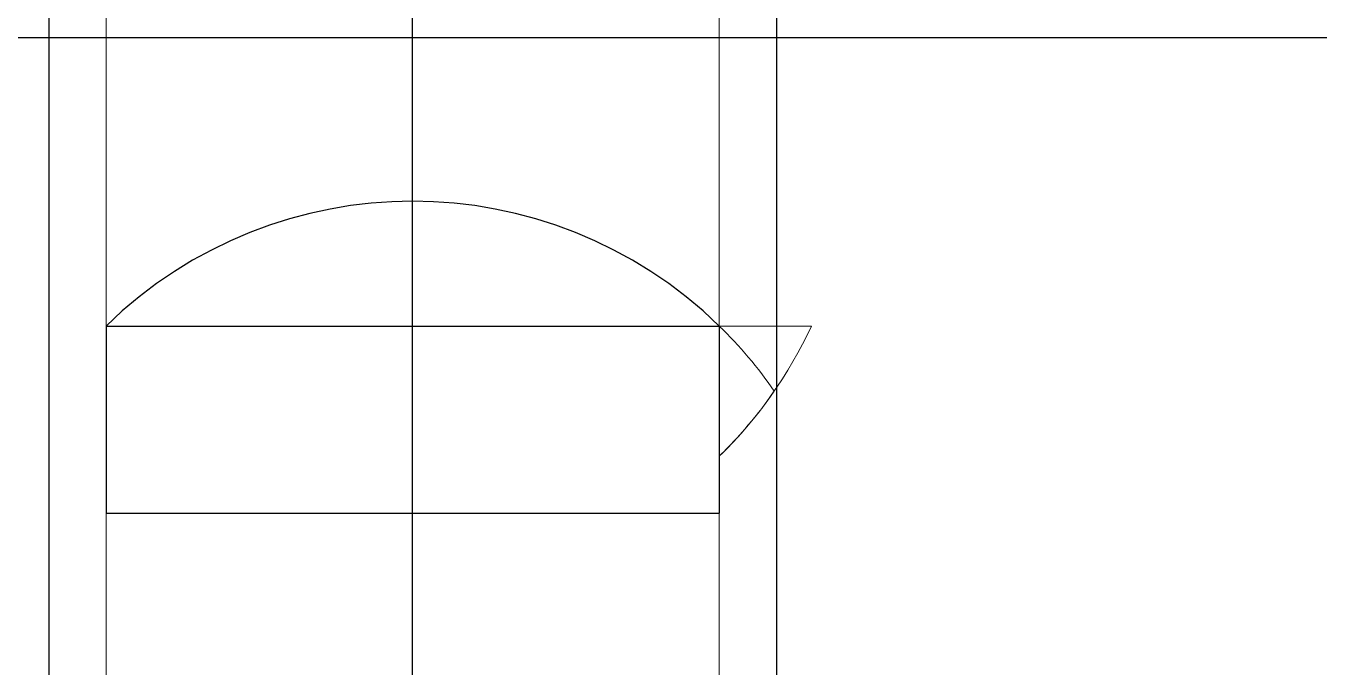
# Model space of a CAD drawing. Header units: millimetres. Extents: x 2148 to 2681, y 758 to 986.
# Drawn here: x 2326.94835 to 2326.95987, y 950.82208 to 950.82779 of the extents above; entities that cross this region are included whole.
import ezdxf

# ---------------------------------------------------------------- set-up
doc = ezdxf.new("R2010")
doc.units = ezdxf.units.MM
for name, color, linetype in [('0.4', 121, 'Continuous'), ('contrucion line05', 86, 'Continuous'), ('ELAYOUT', 4, 'Continuous')]:
    doc.layers.add(name, color=color, linetype=linetype)

msp = doc.modelspace()

# ---------------------------------------------------------------- linework, layer by layer
at = {"layer": '0.4', "color": 86, "lineweight": 0, "ltscale": 0.5}
for p, q in [((2326.948558647307, 950.8156195489722, -9.153494922444459e-09), (2326.948558647307, 950.8438209771124, -9.153494922444459e-09)), ((2326.948558647307, 950.8156195489722, -9.153494922444459e-09), (2326.948558647307, 950.8438209771124, -9.153494922444459e-09)), ((2326.948558647307, 950.8156195489722, -9.153494922444459e-09), (2326.948558647307, 950.8438209771124, -9.153494922444459e-09)), ((2326.948558647307, 950.8156195489722, -9.153494922444459e-09), (2326.948558647307, 950.8438209771124, -9.153494922444459e-09)), ((2326.948558647307, 950.8156195489722, -9.153494922444459e-09), (2326.948558647307, 950.8438209771124, -9.153494922444459e-09)), ((2326.948558647307, 950.8156195489722, -9.153494922444459e-09), (2326.948558647307, 950.8438209771124, -9.153494922444459e-09)), ((2326.948558647307, 950.8156195489722, -9.153494922444459e-09), (2326.948558647307, 950.8438209771124, -9.153494922444459e-09)), ((2326.948558647307, 950.8156195489722, -9.153494922444459e-09), (2326.948558647307, 950.8438209771124, -9.153494922444459e-09)), ((2326.948558647307, 950.8156195489722, -9.153494922444459e-09), (2326.948558647307, 950.8438209771124, -9.153494922444459e-09)), ((2326.948558647307, 950.8156195489722, -9.153494922444459e-09), (2326.948558647307, 950.8438209771124, -9.153494922444459e-09)), ((2326.954530854598, 950.8323395243209, -9.153494922444459e-09), (2326.954530854598, 950.8190062243233, -9.153494922444459e-09)), ((2326.954530854598, 950.8323395243209, -9.153494922444459e-09), (2326.954530854598, 950.8190062243233, -9.153494922444459e-09)), ((2326.954530854598, 950.8323395243209, -9.153494922444459e-09), (2326.954530854598, 950.8190062243233, -9.153494922444459e-09)), ((2326.954530854598, 950.8323395243209, -9.153494922444459e-09), (2326.954530854598, 950.8190062243233, -9.153494922444459e-09)), ((2326.954530854598, 950.8323395243209, -9.153494922444459e-09), (2326.954530854598, 950.8190062243233, -9.153494922444459e-09)), ((2326.954530854598, 950.8323395243209, -9.153494922444459e-09), (2326.954530854598, 950.8190062243233, -9.153494922444459e-09)), ((2326.954530854598, 950.8323395243209, -9.153494922444459e-09), (2326.954530854598, 950.8190062243233, -9.153494922444459e-09)), ((2326.954530854598, 950.8323395243209, -9.153494922444459e-09), (2326.954530854598, 950.8190062243233, -9.153494922444459e-09)), ((2326.954530854598, 950.8323395243209, -9.153494922444459e-09), (2326.954530854598, 950.8190062243233, -9.153494922444459e-09)), ((2326.954530854598, 950.8323395243209, -9.153494922444459e-09), (2326.954530854598, 950.8190062243233, -9.153494922444459e-09)), ((2326.949067905302, 950.8206728868248, -9.153494922444459e-09), (2326.949067905302, 950.8295617534898, -9.153494922444459e-09)), ((2326.949067905302, 950.8206728868248, -9.153494922444459e-09), (2326.949067905302, 950.8295617534898, -9.153494922444459e-09)), ((2326.949067905302, 950.8206728868248, -9.153494922444459e-09), (2326.949067905302, 950.8295617534898, -9.153494922444459e-09)), ((2326.949067905302, 950.8206728868248, -9.153494922444459e-09), (2326.949067905302, 950.8295617534898, -9.153494922444459e-09)), ((2326.949067905302, 950.8206728868248, -9.153494922444459e-09), (2326.949067905302, 950.8295617534898, -9.153494922444459e-09)), ((2326.949067905302, 950.8206728868248, -9.153494922444459e-09), (2326.949067905302, 950.8295617534898, -9.153494922444459e-09)), ((2326.949067905302, 950.8206728868248, -9.153494922444459e-09), (2326.949067905302, 950.8295617534898, -9.153494922444459e-09)), ((2326.949067905302, 950.8206728868248, -9.153494922444459e-09), (2326.949067905302, 950.8295617534898, -9.153494922444459e-09)), ((2326.949067905302, 950.8206728868248, -9.153494922444459e-09), (2326.949067905302, 950.8295617534898, -9.153494922444459e-09)), ((2326.949067905302, 950.8206728868248, -9.153494922444459e-09), (2326.949067905302, 950.8295617534898, -9.153494922444459e-09)), ((2326.951799379958, 950.8295617534898, -9.153494922444459e-09), (2326.951799379958, 950.8206728868248, -9.153494922444459e-09)), ((2326.951799379958, 950.8295617534898, -9.153494922444459e-09), (2326.951799379958, 950.8206728868248, -9.153494922444459e-09)), ((2326.951799379958, 950.8295617534898, -9.153494922444459e-09), (2326.951799379958, 950.8206728868248, -9.153494922444459e-09)), ((2326.951799379958, 950.8295617534898, -9.153494922444459e-09), (2326.951799379958, 950.8206728868248, -9.153494922444459e-09)), ((2326.951799379958, 950.8295617534898, -9.153494922444459e-09), (2326.951799379958, 950.8206728868248, -9.153494922444459e-09)), ((2326.951799379958, 950.8295617534898, -9.153494922444459e-09), (2326.951799379958, 950.8206728868248, -9.153494922444459e-09)), ((2326.951799379958, 950.8295617534898, -9.153494922444459e-09), (2326.951799379958, 950.8206728868248, -9.153494922444459e-09)), ((2326.951799379958, 950.8295617534898, -9.153494922444459e-09), (2326.951799379958, 950.8206728868248, -9.153494922444459e-09)), ((2326.951799379958, 950.8295617534898, -9.153494922444459e-09), (2326.951799379958, 950.8206728868248, -9.153494922444459e-09)), ((2326.951799379958, 950.8295617534898, -9.153494922444459e-09), (2326.951799379958, 950.8206728868248, -9.153494922444459e-09)), ((2326.954530854598, 950.8251173201573, -9.153494922444459e-09), (2326.954530854598, 950.8239579866353, -9.153494922444459e-09)), ((2326.955350933746, 950.8251173201573, -9.153494922444459e-09), (2326.954530854598, 950.8251173201573, -9.153494922444459e-09)), ((2326.954530854598, 950.8251173201573, -9.153494922444459e-09), (2326.954530854598, 950.8239579866353, -9.153494922444459e-09)), ((2326.954530854598, 950.8251173201573, -9.153494922444459e-09), (2326.954530854598, 950.8239579866353, -9.153494922444459e-09)), ((2326.955350933746, 950.8251173201573, -9.153494922444459e-09), (2326.954530854598, 950.8251173201573, -9.153494922444459e-09)), ((2326.954530854598, 950.8251173201573, -9.153494922444459e-09), (2326.954530854598, 950.8239579866353, -9.153494922444459e-09)), ((2326.954530854598, 950.8251173201573, -9.153494922444459e-09), (2326.954530854598, 950.8239579866353, -9.153494922444459e-09)), ((2326.955350933746, 950.8251173201573, -9.153494922444459e-09), (2326.954530854598, 950.8251173201573, -9.153494922444459e-09)), ((2326.954530854598, 950.8251173201573, -9.153494922444459e-09), (2326.954530854598, 950.8239579866353, -9.153494922444459e-09)), ((2326.954530854598, 950.8251173201573, -9.153494922444459e-09), (2326.954530854598, 950.8239579866353, -9.153494922444459e-09)), ((2326.955350933746, 950.8251173201573, -9.153494922444459e-09), (2326.954530854598, 950.8251173201573, -9.153494922444459e-09)), ((2326.954530854598, 950.8251173201573, -9.153494922444459e-09), (2326.954530854598, 950.8239579866353, -9.153494922444459e-09)), ((2326.954530854598, 950.8251173201573, -9.153494922444459e-09), (2326.954530854598, 950.8239579866353, -9.153494922444459e-09)), ((2326.955350933746, 950.8251173201573, -9.153494922444459e-09), (2326.954530854598, 950.8251173201573, -9.153494922444459e-09)), ((2326.954530854598, 950.8251173201573, -9.153494922444459e-09), (2326.954530854598, 950.8239579866353, -9.153494922444459e-09)), ((2326.954530854598, 950.8251173201573, -9.153494922444459e-09), (2326.954530854598, 950.8239579866353, -9.153494922444459e-09)), ((2326.955350933746, 950.8251173201573, -9.153494922444459e-09), (2326.954530854598, 950.8251173201573, -9.153494922444459e-09)), ((2326.954530854598, 950.8251173201573, -9.153494922444459e-09), (2326.954530854598, 950.8239579866353, -9.153494922444459e-09)), ((2326.954530854598, 950.8251173201573, -9.153494922444459e-09), (2326.954530854598, 950.8239579866353, -9.153494922444459e-09)), ((2326.955350933746, 950.8251173201573, -9.153494922444459e-09), (2326.954530854598, 950.8251173201573, -9.153494922444459e-09)), ((2326.954530854598, 950.8251173201573, -9.153494922444459e-09), (2326.954530854598, 950.8239579866353, -9.153494922444459e-09)), ((2326.954530854598, 950.8251173201573, -9.153494922444459e-09), (2326.954530854598, 950.8239579866353, -9.153494922444459e-09)), ((2326.955350933746, 950.8251173201573, -9.153494922444459e-09), (2326.954530854598, 950.8251173201573, -9.153494922444459e-09)), ((2326.954530854598, 950.8251173201573, -9.153494922444459e-09), (2326.954530854598, 950.8239579866353, -9.153494922444459e-09)), ((2326.954530854598, 950.8251173201573, -9.153494922444459e-09), (2326.954530854598, 950.8239579866353, -9.153494922444459e-09)), ((2326.955350933746, 950.8251173201573, -9.153494922444459e-09), (2326.954530854598, 950.8251173201573, -9.153494922444459e-09)), ((2326.954530854598, 950.8251173201573, -9.153494922444459e-09), (2326.954530854598, 950.8239579866353, -9.153494922444459e-09)), ((2326.954530854598, 950.8251173201573, -9.153494922444459e-09), (2326.954530854598, 950.8239579866353, -9.153494922444459e-09)), ((2326.955350933746, 950.8251173201573, -9.153494922444459e-09), (2326.954530854598, 950.8251173201573, -9.153494922444459e-09)), ((2326.954530854598, 950.8251173201573, -9.153494922444459e-09), (2326.954530854598, 950.8239579866353, -9.153494922444459e-09))]:
    msp.add_line(p, q, dxfattribs=at)
for centre, radius, start, end in [((2326.951799379958, 950.82231543673, -9.153494922444459e-09), 0.003912991760613786, 34.60442543421459, 45.72901623437693), ((2326.951799379958, 950.8267598700626, -9.153494922444459e-09), 0.003912991760688204, 314.2709837656231, 335.1800397227257), ((2326.951799379958, 950.82231543673, -9.153494922444459e-09), 0.003912991760613786, 34.60442543421459, 45.72901623437693), ((2326.951799379958, 950.8267598700626, -9.153494922444459e-09), 0.003912991760688204, 314.2709837656231, 335.1800397227257), ((2326.951799379958, 950.82231543673, -9.153494922444459e-09), 0.003912991760613786, 34.60442543421459, 45.72901623437693), ((2326.951799379958, 950.8267598700626, -9.153494922444459e-09), 0.003912991760688204, 314.2709837656231, 335.1800397227257), ((2326.951799379958, 950.82231543673, -9.153494922444459e-09), 0.003912991760613786, 34.60442543421459, 45.72901623437693), ((2326.951799379958, 950.8267598700626, -9.153494922444459e-09), 0.003912991760688204, 314.2709837656231, 335.1800397227257), ((2326.951799379958, 950.82231543673, -9.153494922444459e-09), 0.003912991760613786, 34.60442543421459, 45.72901623437693), ((2326.951799379958, 950.8267598700626, -9.153494922444459e-09), 0.003912991760688204, 314.2709837656231, 335.1800397227257), ((2326.951799379958, 950.82231543673, -9.153494922444459e-09), 0.003912991760613786, 34.60442543421459, 45.72901623437693), ((2326.951799379958, 950.8267598700626, -9.153494922444459e-09), 0.003912991760688204, 314.2709837656231, 335.1800397227257), ((2326.951799379958, 950.82231543673, -9.153494922444459e-09), 0.003912991760613786, 34.60442543421459, 45.72901623437693), ((2326.951799379958, 950.8267598700626, -9.153494922444459e-09), 0.003912991760688204, 314.2709837656231, 335.1800397227257), ((2326.951799379958, 950.82231543673, -9.153494922444459e-09), 0.003912991760613786, 34.60442543421459, 45.72901623437693), ((2326.951799379958, 950.8267598700626, -9.153494922444459e-09), 0.003912991760688204, 314.2709837656231, 335.1800397227257), ((2326.951799379958, 950.82231543673, -9.153494922444459e-09), 0.003912991760613786, 34.60442543421459, 45.72901623437693), ((2326.951799379958, 950.8267598700626, -9.153494922444459e-09), 0.003912991760688204, 314.2709837656231, 335.1800397227257), ((2326.951799379958, 950.82231543673, -9.153494922444459e-09), 0.003912991760613786, 34.60442543421459, 45.72901623437693), ((2326.951799379958, 950.8267598700626, -9.153494922444459e-09), 0.003912991760688204, 314.2709837656231, 335.1800397227257), ((2326.951799379958, 950.8267598700626, -9.153494922444459e-09), 0.003912991760629159, 314.2709837656231, 325.3955745657854), ((2326.951799379958, 950.8267598700626, -9.153494922444459e-09), 0.003912991760629159, 314.2709837656231, 325.3955745657854), ((2326.951799379958, 950.8267598700626, -9.153494922444459e-09), 0.003912991760629159, 314.2709837656231, 325.3955745657854), ((2326.951799379958, 950.8267598700626, -9.153494922444459e-09), 0.003912991760629159, 314.2709837656231, 325.3955745657854), ((2326.951799379958, 950.8267598700626, -9.153494922444459e-09), 0.003912991760629159, 314.2709837656231, 325.3955745657854), ((2326.951799379958, 950.8267598700626, -9.153494922444459e-09), 0.003912991760629159, 314.2709837656231, 325.3955745657854), ((2326.951799379958, 950.8267598700626, -9.153494922444459e-09), 0.003912991760629159, 314.2709837656231, 325.3955745657854), ((2326.951799379958, 950.8267598700626, -9.153494922444459e-09), 0.003912991760629159, 314.2709837656231, 325.3955745657854), ((2326.951799379958, 950.8267598700626, -9.153494922444459e-09), 0.003912991760629159, 314.2709837656231, 325.3955745657854), ((2326.951799379958, 950.8267598700626, -9.153494922444459e-09), 0.003912991760629159, 314.2709837656231, 325.3955745657854)]:
    msp.add_arc(centre, radius, start, end, dxfattribs=at)
at = {"layer": 'contrucion line05', "ltscale": 0.5}
for p, q in [((2326.951799379958, 950.8061058796159, -9.153494922444459e-09), (2326.951799379958, 950.8574054687055, -9.153494922444459e-09)), ((2326.951799379958, 950.8061058796159, -9.153494922444459e-09), (2326.951799379958, 950.8574054687055, -9.153494922444459e-09)), ((2326.951799379958, 950.8061058796159, -9.153494922444459e-09), (2326.951799379958, 950.8574054687055, -9.153494922444459e-09)), ((2326.951799379958, 950.8061058796159, -9.153494922444459e-09), (2326.951799379958, 950.8574054687055, -9.153494922444459e-09)), ((2326.951799379958, 950.8061058796159, -9.153494922444459e-09), (2326.951799379958, 950.8574054687055, -9.153494922444459e-09)), ((2326.951799379958, 950.8061058796159, -9.153494922444459e-09), (2326.951799379958, 950.8574054687055, -9.153494922444459e-09)), ((2326.951799379958, 950.8061058796159, -9.153494922444459e-09), (2326.951799379958, 950.8574054687055, -9.153494922444459e-09)), ((2326.951799379958, 950.8061058796159, -9.153494922444459e-09), (2326.951799379958, 950.8574054687055, -9.153494922444459e-09)), ((2326.951799379958, 950.8061058796159, -9.153494922444459e-09), (2326.951799379958, 950.8574054687055, -9.153494922444459e-09)), ((2326.951799379958, 950.8061058796159, -9.153494922444459e-09), (2326.951799379958, 950.8574054687055, -9.153494922444459e-09)), ((2326.951799379958, 950.8061058796159, -9.153494922444459e-09), (2326.951799379958, 950.8574054687055, -9.153494922444459e-09)), ((2326.951799379958, 950.8061058796159, -9.153494922444459e-09), (2326.951799379958, 950.8574054687055, -9.153494922444459e-09)), ((2326.951799379958, 950.8061058796159, -9.153494922444459e-09), (2326.951799379958, 950.8574054687055, -9.153494922444459e-09)), ((2326.951799379958, 950.8061058796159, -9.153494922444459e-09), (2326.951799379958, 950.8574054687055, -9.153494922444459e-09)), ((2326.951799379958, 950.8061058796159, -9.153494922444459e-09), (2326.951799379958, 950.8574054687055, -9.153494922444459e-09)), ((2326.951799379958, 950.8061058796159, -9.153494922444459e-09), (2326.951799379958, 950.8574054687055, -9.153494922444459e-09)), ((2326.951799379958, 950.8061058796159, -9.153494922444459e-09), (2326.951799379958, 950.8574054687055, -9.153494922444459e-09)), ((2326.951799379958, 950.8061058796159, -9.153494922444459e-09), (2326.951799379958, 950.8574054687055, -9.153494922444459e-09)), ((2326.951799379958, 950.8061058796159, -9.153494922444459e-09), (2326.951799379958, 950.8574054687055, -9.153494922444459e-09)), ((2326.951799379958, 950.8061058796159, -9.153494922444459e-09), (2326.951799379958, 950.8574054687055, -9.153494922444459e-09)), ((2326.948558647307, 950.8438209771124, -9.153494922444459e-09), (2326.948558647307, 950.8127099437701, -9.153494922444459e-09)), ((2326.948558647307, 950.8438209771124, -9.153494922444459e-09), (2326.948558647307, 950.8127099437701, -9.153494922444459e-09)), ((2326.948558647307, 950.8438209771124, -9.153494922444459e-09), (2326.948558647307, 950.8127099437701, -9.153494922444459e-09)), ((2326.948558647307, 950.8438209771124, -9.153494922444459e-09), (2326.948558647307, 950.8127099437701, -9.153494922444459e-09)), ((2326.948558647307, 950.8438209771124, -9.153494922444459e-09), (2326.948558647307, 950.8127099437701, -9.153494922444459e-09)), ((2326.948558647307, 950.8438209771124, -9.153494922444459e-09), (2326.948558647307, 950.8127099437701, -9.153494922444459e-09)), ((2326.948558647307, 950.8438209771124, -9.153494922444459e-09), (2326.948558647307, 950.8127099437701, -9.153494922444459e-09)), ((2326.948558647307, 950.8438209771124, -9.153494922444459e-09), (2326.948558647307, 950.8127099437701, -9.153494922444459e-09)), ((2326.948558647307, 950.8438209771124, -9.153494922444459e-09), (2326.948558647307, 950.8127099437701, -9.153494922444459e-09)), ((2326.948558647307, 950.8438209771124, -9.153494922444459e-09), (2326.948558647307, 950.8127099437701, -9.153494922444459e-09)), ((2326.955040112594, 950.8438209771124, -9.153494922444459e-09), (2326.955040112594, 950.8127099437701, -9.153494922444459e-09)), ((2326.955040112594, 950.8438209771124, -9.153494922444459e-09), (2326.955040112594, 950.8127099437701, -9.153494922444459e-09)), ((2326.955040112594, 950.8438209771124, -9.153494922444459e-09), (2326.955040112594, 950.8127099437701, -9.153494922444459e-09)), ((2326.955040112594, 950.8438209771124, -9.153494922444459e-09), (2326.955040112594, 950.8127099437701, -9.153494922444459e-09)), ((2326.955040112594, 950.8438209771124, -9.153494922444459e-09), (2326.955040112594, 950.8127099437701, -9.153494922444459e-09)), ((2326.955040112594, 950.8438209771124, -9.153494922444459e-09), (2326.955040112594, 950.8127099437701, -9.153494922444459e-09)), ((2326.955040112594, 950.8438209771124, -9.153494922444459e-09), (2326.955040112594, 950.8127099437701, -9.153494922444459e-09)), ((2326.955040112594, 950.8438209771124, -9.153494922444459e-09), (2326.955040112594, 950.8127099437701, -9.153494922444459e-09)), ((2326.955040112594, 950.8438209771124, -9.153494922444459e-09), (2326.955040112594, 950.8127099437701, -9.153494922444459e-09)), ((2326.955040112594, 950.8438209771124, -9.153494922444459e-09), (2326.955040112594, 950.8127099437701, -9.153494922444459e-09)), ((2326.949067905302, 950.8251173201573, -9.153494922444459e-09), (2326.949067905302, 950.8234506576557, -9.153494922444459e-09)), ((2326.949067905302, 950.8251173201573, -9.153494922444459e-09), (2326.954530854598, 950.8251173201573, -9.153494922444459e-09)), ((2326.949067905302, 950.8251173201573, -9.153494922444459e-09), (2326.949067905302, 950.8234506576557, -9.153494922444459e-09)), ((2326.949067905302, 950.8251173201573, -9.153494922444459e-09), (2326.954530854598, 950.8251173201573, -9.153494922444459e-09)), ((2326.949067905302, 950.8251173201573, -9.153494922444459e-09), (2326.949067905302, 950.8234506576557, -9.153494922444459e-09)), ((2326.949067905302, 950.8251173201573, -9.153494922444459e-09), (2326.954530854598, 950.8251173201573, -9.153494922444459e-09)), ((2326.949067905302, 950.8251173201573, -9.153494922444459e-09), (2326.949067905302, 950.8234506576557, -9.153494922444459e-09)), ((2326.949067905302, 950.8251173201573, -9.153494922444459e-09), (2326.954530854598, 950.8251173201573, -9.153494922444459e-09)), ((2326.949067905302, 950.8251173201573, -9.153494922444459e-09), (2326.949067905302, 950.8234506576557, -9.153494922444459e-09)), ((2326.949067905302, 950.8251173201573, -9.153494922444459e-09), (2326.954530854598, 950.8251173201573, -9.153494922444459e-09)), ((2326.949067905302, 950.8251173201573, -9.153494922444459e-09), (2326.949067905302, 950.8234506576557, -9.153494922444459e-09)), ((2326.949067905302, 950.8251173201573, -9.153494922444459e-09), (2326.954530854598, 950.8251173201573, -9.153494922444459e-09)), ((2326.949067905302, 950.8251173201573, -9.153494922444459e-09), (2326.949067905302, 950.8234506576557, -9.153494922444459e-09)), ((2326.949067905302, 950.8251173201573, -9.153494922444459e-09), (2326.954530854598, 950.8251173201573, -9.153494922444459e-09)), ((2326.949067905302, 950.8251173201573, -9.153494922444459e-09), (2326.949067905302, 950.8234506576557, -9.153494922444459e-09)), ((2326.949067905302, 950.8251173201573, -9.153494922444459e-09), (2326.954530854598, 950.8251173201573, -9.153494922444459e-09)), ((2326.949067905302, 950.8251173201573, -9.153494922444459e-09), (2326.949067905302, 950.8234506576557, -9.153494922444459e-09)), ((2326.949067905302, 950.8251173201573, -9.153494922444459e-09), (2326.954530854598, 950.8251173201573, -9.153494922444459e-09)), ((2326.949067905302, 950.8251173201573, -9.153494922444459e-09), (2326.949067905302, 950.8234506576557, -9.153494922444459e-09)), ((2326.949067905302, 950.8251173201573, -9.153494922444459e-09), (2326.954530854598, 950.8251173201573, -9.153494922444459e-09)), ((2326.954530854598, 950.8251173201573, -9.153494922444459e-09), (2326.954530854598, 950.8234506576557, -9.153494922444459e-09)), ((2326.954530854598, 950.8251173201573, -9.153494922444459e-09), (2326.954530854598, 950.8234506576557, -9.153494922444459e-09)), ((2326.954530854598, 950.8251173201573, -9.153494922444459e-09), (2326.954530854598, 950.8234506576557, -9.153494922444459e-09)), ((2326.954530854598, 950.8251173201573, -9.153494922444459e-09), (2326.954530854598, 950.8234506576557, -9.153494922444459e-09)), ((2326.954530854598, 950.8251173201573, -9.153494922444459e-09), (2326.954530854598, 950.8234506576557, -9.153494922444459e-09)), ((2326.954530854598, 950.8251173201573, -9.153494922444459e-09), (2326.954530854598, 950.8234506576557, -9.153494922444459e-09)), ((2326.954530854598, 950.8251173201573, -9.153494922444459e-09), (2326.954530854598, 950.8234506576557, -9.153494922444459e-09)), ((2326.954530854598, 950.8251173201573, -9.153494922444459e-09), (2326.954530854598, 950.8234506576557, -9.153494922444459e-09)), ((2326.954530854598, 950.8251173201573, -9.153494922444459e-09), (2326.954530854598, 950.8234506576557, -9.153494922444459e-09)), ((2326.954530854598, 950.8251173201573, -9.153494922444459e-09), (2326.954530854598, 950.8234506576557, -9.153494922444459e-09)), ((2326.949067905302, 950.8234506576557, -9.153494922444459e-09), (2326.954530854598, 950.8234506576557, -9.153494922444459e-09)), ((2326.949067905302, 950.8234506576557, -9.153494922444459e-09), (2326.954530854598, 950.8234506576557, -9.153494922444459e-09)), ((2326.949067905302, 950.8234506576557, -9.153494922444459e-09), (2326.954530854598, 950.8234506576557, -9.153494922444459e-09)), ((2326.949067905302, 950.8234506576557, -9.153494922444459e-09), (2326.954530854598, 950.8234506576557, -9.153494922444459e-09)), ((2326.949067905302, 950.8234506576557, -9.153494922444459e-09), (2326.954530854598, 950.8234506576557, -9.153494922444459e-09)), ((2326.949067905302, 950.8234506576557, -9.153494922444459e-09), (2326.954530854598, 950.8234506576557, -9.153494922444459e-09)), ((2326.949067905302, 950.8234506576557, -9.153494922444459e-09), (2326.954530854598, 950.8234506576557, -9.153494922444459e-09)), ((2326.949067905302, 950.8234506576557, -9.153494922444459e-09), (2326.954530854598, 950.8234506576557, -9.153494922444459e-09)), ((2326.949067905302, 950.8234506576557, -9.153494922444459e-09), (2326.954530854598, 950.8234506576557, -9.153494922444459e-09)), ((2326.949067905302, 950.8234506576557, -9.153494922444459e-09), (2326.954530854598, 950.8234506576557, -9.153494922444459e-09))]:
    msp.add_line(p, q, dxfattribs=at)
msp.add_arc((2326.951799379958, 950.82231543673, -9.153494922444459e-09), 0.003912991760608183, 45.72901623437693, 134.2709837656231, dxfattribs=at)
msp.add_arc((2326.951799379958, 950.82231543673, -9.153494922444459e-09), 0.003912991760608183, 45.72901623437693, 134.2709837656231, dxfattribs=at)
msp.add_arc((2326.951799379958, 950.82231543673, -9.153494922444459e-09), 0.003912991760608183, 45.72901623437693, 134.2709837656231, dxfattribs=at)
msp.add_arc((2326.951799379958, 950.82231543673, -9.153494922444459e-09), 0.003912991760608183, 45.72901623437693, 134.2709837656231, dxfattribs=at)
msp.add_arc((2326.951799379958, 950.82231543673, -9.153494922444459e-09), 0.003912991760608183, 45.72901623437693, 134.2709837656231, dxfattribs=at)
msp.add_arc((2326.951799379958, 950.82231543673, -9.153494922444459e-09), 0.003912991760608183, 45.72901623437693, 134.2709837656231, dxfattribs=at)
msp.add_arc((2326.951799379958, 950.82231543673, -9.153494922444459e-09), 0.003912991760608183, 45.72901623437693, 134.2709837656231, dxfattribs=at)
msp.add_arc((2326.951799379958, 950.82231543673, -9.153494922444459e-09), 0.003912991760608183, 45.72901623437693, 134.2709837656231, dxfattribs=at)
msp.add_arc((2326.951799379958, 950.82231543673, -9.153494922444459e-09), 0.003912991760608183, 45.72901623437693, 134.2709837656231, dxfattribs=at)
msp.add_arc((2326.951799379958, 950.82231543673, -9.153494922444459e-09), 0.003912991760608183, 45.72901623437693, 134.2709837656231, dxfattribs=at)
at = {"layer": 'ELAYOUT', "ltscale": 10}
msp.add_line((2326.61147094275, 950.8276863119539, -1.04229701478947e-08), (2329.807999134447, 950.8276863119539, -6.154748156811725e-09), dxfattribs=at)

doc.saveas('drawing.dxf')
